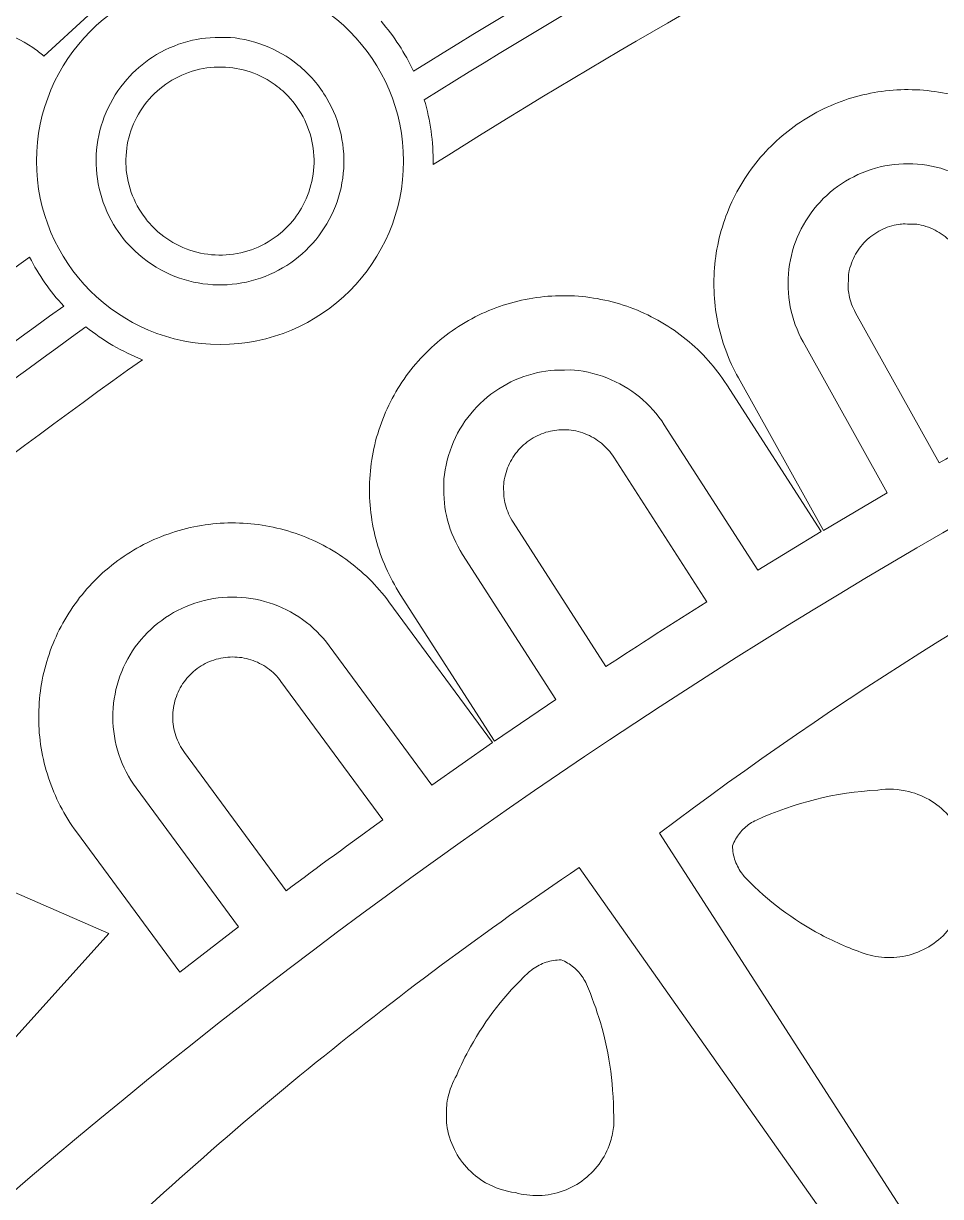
# Model space of a CAD drawing. Header units: millimetres. Extents: x -216 to 235, y -247 to 205.
# Drawn here: x -74.06 to -54.93, y 76.48 to 100.96 of the extents above; entities that cross this region are included whole.
import ezdxf

# ---------------------------------------------------------------- set-up
doc = ezdxf.new("R2010")
doc.units = ezdxf.units.MM
doc.header["$MEASUREMENT"] = 0
doc.layers.add('Camada 1', color=7, linetype='Continuous')

msp = doc.modelspace()

# ---------------------------------------------------------------- linework, layer by layer
at = {"layer": 'Camada 1', "color": 240, "lineweight": 18}
msp.add_open_spline([(40.386, -243.7514), (52.549, -242.0562), (64.5321, -239.369), (76.2543, -235.708), (76.2543, -235.708), (98.8911, -228.6351), (120.1427, -218.1082), (139.486, -204.3864), (139.486, -204.3864), (164.4969, -186.644), (185.4274, -164.233), (201.4217, -138.0695), (201.4217, -138.0695), (213.7717, -117.7741), (222.7947, -95.7966), (228.2686, -72.6782), (228.2686, -72.6782), (232.7664, -53.682), (234.7784, -34.2646), (234.2711, -14.7498), (234.2711, -14.7498), (233.6078, 8.9614), (229.2434, 32.277), (221.2854, 54.6227), (221.2854, 54.6227), (213.3274, 76.9685), (201.9717, 97.7943), (187.498, 116.5872), (187.498, 116.5872), (182.1139, 123.578), (176.3293, 130.2413), (170.1642, 136.5541), (170.1642, 136.5541), (153.5928, 153.4769), (134.5781, 167.599), (113.5883, 178.5727), (113.5883, 178.5727), (92.5985, 189.5464), (70.1505, 197.1015), (46.7969, 201.0519), (46.7969, 201.0519), (39.0919, 202.3552), (31.3295, 203.2562), (23.5308, 203.7524), (23.5308, 203.7524), (0.054, 205.2792), (-23.3725, 203.1146), (-46.1721, 197.3119), (-46.1721, 197.3119), (-57.2082, 194.503), (-67.9982, 190.8615), (-78.4793, 186.4083), (-78.4793, 186.4083), (-100.2525, 177.1917), (-120.3159, 164.6826), (-138.1754, 149.1888), (-138.1754, 149.1888), (-156.0349, 133.6951), (-171.2507, 115.5983), (-183.4483, 95.344), (-183.4483, 95.344), (-190.4371, 83.7389), (-196.3515, 71.5511), (-201.1434, 58.8799), (-201.1434, 58.8799), (-210.746, 33.3304), (-215.639, 6.4782), (-215.6655, -20.8162), (-215.6655, -20.8162), (-215.6885, -44.4186), (-212.0189, -67.7341), (-204.7472, -90.1884), (-204.7472, -90.1884), (-197.4754, -112.6427), (-186.7806, -133.683), (-172.926, -152.7913), (-172.926, -152.7913), (-167.4686, -160.3181), (-161.5547, -167.4917), (-155.2071, -174.2846)], degree=3, knots=[0, 0, 0, 0, 0.047619, 0.047619, 0.047619, 0.047619, 0.0952381, 0.0952381, 0.0952381, 0.0952381, 0.1428571, 0.1428571, 0.1428571, 0.1428571, 0.1904762, 0.1904762, 0.1904762, 0.1904762, 0.2380952, 0.2380952, 0.2380952, 0.2380952, 0.2857143, 0.2857143, 0.2857143, 0.2857143, 0.3333333, 0.3333333, 0.3333333, 0.3333333, 0.3809524, 0.3809524, 0.3809524, 0.3809524, 0.4285714, 0.4285714, 0.4285714, 0.4285714, 0.4761905, 0.4761905, 0.4761905, 0.4761905, 0.5238095, 0.5238095, 0.5238095, 0.5238095, 0.5714286, 0.5714286, 0.5714286, 0.5714286, 0.6190476, 0.6190476, 0.6190476, 0.6190476, 0.6666667, 0.6666667, 0.6666667, 0.6666667, 0.7142857, 0.7142857, 0.7142857, 0.7142857, 0.7619048, 0.7619048, 0.7619048, 0.7619048, 0.8095238, 0.8095238, 0.8095238, 0.8095238, 0.8571429, 0.8571429, 0.8571429, 0.8571429, 0.9047619, 0.9047619, 0.9047619, 0.9047619, 1, 1, 1, 1], dxfattribs=at)
at = {"layer": 'Camada 1', "color": 250, "lineweight": 18}
for points, knots in [([(169.4556, 135.5004), (152.9965, 152.348), (134.1044, 166.4135), (113.2447, 177.3504), (113.2447, 177.3504), (92.385, 188.2873), (70.0712, 195.8264), (46.8527, 199.782), (46.8527, 199.782), (39.1901, 201.0875), (31.4701, 201.9926), (23.7134, 202.4951), (23.7134, 202.4951), (0.3708, 204.0413), (-22.9262, 201.9169), (-45.6041, 196.1741), (-45.6041, 196.1741), (-56.5864, 193.3931), (-67.3248, 189.7829), (-77.7567, 185.3645), (-77.7567, 185.3645), (-99.4202, 176.2238), (-119.3871, 163.8067), (-137.1658, 148.419), (-137.1658, 148.419), (-154.9444, 133.0313), (-170.097, 115.0518), (-182.2504, 94.9233), (-182.2504, 94.9233), (-189.2131, 83.3915), (-195.1084, 71.2792), (-199.8881, 58.6848), (-199.8881, 58.6848), (-209.4979, 33.2044), (-214.3954, 6.4161), (-214.4225, -20.8161), (-214.4225, -20.8161), (-214.4225, -44.3152), (-210.6959, -67.68), (-203.3914, -90.0987), (-203.3914, -90.0987), (-196.087, -112.5174), (-185.3655, -133.5174), (-171.4908, -152.5816), (-171.4908, -152.5816), (-166.2338, -159.8049), (-160.555, -166.7015), (-154.4747, -173.2469), (-154.4747, -173.2469), (-138.5335, -190.4321), (-120.1002, -204.912), (-99.6287, -216.33), (-99.6287, -216.33), (-77.9909, -228.3986), (-54.6567, -236.727), (-30.2673, -241.0865), (-30.2673, -241.0865), (-7.2069, -245.2627), (16.2229, -245.78), (39.4452, -242.6257)], [0, 0, 0, 0, 0.0625, 0.0625, 0.0625, 0.0625, 0.125, 0.125, 0.125, 0.125, 0.1875, 0.1875, 0.1875, 0.1875, 0.25, 0.25, 0.25, 0.25, 0.3125, 0.3125, 0.3125, 0.3125, 0.375, 0.375, 0.375, 0.375, 0.4375, 0.4375, 0.4375, 0.4375, 0.5, 0.5, 0.5, 0.5, 0.5625, 0.5625, 0.5625, 0.5625, 0.625, 0.625, 0.625, 0.625, 0.6875, 0.6875, 0.6875, 0.6875, 0.75, 0.75, 0.75, 0.75, 0.8125, 0.8125, 0.8125, 0.8125, 0.875, 0.875, 0.875, 0.875, 1, 1, 1, 1]), ([(-42.0857, 142.4532), (-59.2763, 137.0247), (-75.4061, 128.9738), (-90.0778, 118.4987), (-90.0778, 118.4987), (-106.2467, 106.9547), (-120.1877, 92.8004), (-131.4849, 76.4581)], [0, 0, 0, 0, 0.3333333, 0.3333333, 0.3333333, 0.3333333, 1, 1, 1, 1]), ([(-150.9205, -77.3759), (-156.868, -60.4674), (-160.0972, -42.8367), (-160.5287, -24.9179), (-160.5287, -24.9179), (-160.7768, -14.6119), (-160.0916, -4.3259), (-158.4785, 5.8561), (-158.4785, 5.8561), (-155.6464, 23.5449), (-150.0821, 40.5729), (-141.9225, 56.5208), (-141.9225, 56.5208), (-133.7982, 72.3997), (-123.2997, 86.8191), (-110.6833, 99.4273), (-110.6833, 99.4273), (-98.0511, 112.0511), (-83.5997, 122.5434), (-67.6849, 130.6458), (-67.6849, 130.6458), (-59.3304, 134.8992), (-50.6531, 138.4478), (-41.7123, 141.2675)], [0, 0, 0, 0, 0.1428571, 0.1428571, 0.1428571, 0.1428571, 0.2857143, 0.2857143, 0.2857143, 0.2857143, 0.4285714, 0.4285714, 0.4285714, 0.4285714, 0.5714286, 0.5714286, 0.5714286, 0.5714286, 0.7142857, 0.7142857, 0.7142857, 0.7142857, 1, 1, 1, 1]), ([(-55.7941, 105.7182), (-59.2489, 103.9395), (-62.6264, 102.018), (-65.9206, 99.9571), (-65.9206, 99.9571), (-66.0962, 100.3356), (-66.323, 100.6857), (-66.5966, 101.0008)], [0, 0, 0, 0, 0.3333333, 0.3333333, 0.3333333, 0.3333333, 1, 1, 1, 1]), ([(-103.4421, 40.456), (-100.9464, 45.0496), (-98.1754, 49.4827), (-95.1396, 53.7387), (-95.1396, 53.7387), (-87.3026, 64.7255), (-77.8434, 74.3511), (-66.9949, 82.3784), (-66.9949, 82.3784), (-56.1464, 90.4057), (-44.1757, 96.6371), (-31.3775, 100.9192), (-31.3775, 100.9192), (-25.6993, 102.819), (-19.9023, 104.3175), (-14.0147, 105.4073), (-14.0147, 105.4073), (-14.6482, 104.7019), (-15.1635, 103.906), (-15.548, 103.0394), (-15.548, 103.0394), (-15.9325, 102.1727), (-16.1767, 101.2566), (-16.2746, 100.3135), (-16.2746, 100.3135), (-16.3725, 99.3704), (-16.3216, 98.4237), (-16.1233, 97.4965), (-16.1233, 97.4965), (-15.925, 96.5693), (-15.584, 95.6847), (-15.1089, 94.8642), (-15.1089, 94.8642), (-14.6338, 94.0437), (-14.0361, 93.3076), (-13.3307, 92.6741), (-13.3307, 92.6741), (-12.6253, 92.0406), (-11.8294, 91.5253), (-10.9628, 91.1407), (-10.9628, 91.1407), (-10.6666, 91.0094), (-10.3638, 90.8941), (-10.0553, 90.7953), (-10.0553, 90.7953), (-21.7327, 88.7771), (-32.9506, 84.957), (-43.4328, 79.4291), (-43.4328, 79.4291), (-46.9828, 77.557), (-50.4278, 75.498), (-53.7581, 73.2582)], [0, 0, 0, 0, 0.0714286, 0.0714286, 0.0714286, 0.0714286, 0.1428571, 0.1428571, 0.1428571, 0.1428571, 0.2142857, 0.2142857, 0.2142857, 0.2142857, 0.2857143, 0.2857143, 0.2857143, 0.2857143, 0.3571429, 0.3571429, 0.3571429, 0.3571429, 0.4285714, 0.4285714, 0.4285714, 0.4285714, 0.5, 0.5, 0.5, 0.5, 0.5714286, 0.5714286, 0.5714286, 0.5714286, 0.6428571, 0.6428571, 0.6428571, 0.6428571, 0.7142857, 0.7142857, 0.7142857, 0.7142857, 0.7857143, 0.7857143, 0.7857143, 0.7857143, 0.8571429, 0.8571429, 0.8571429, 0.8571429, 1, 1, 1, 1]), ([(-54.9381, 104.0611), (-58.5489, 102.2015), (-62.0743, 100.1845), (-65.5073, 98.014), (-65.5073, 98.014), (-65.5073, 98.5045), (-65.5633, 98.9255), (-65.6951, 99.3641), (-65.6951, 99.3641), (-62.3823, 101.4407), (-58.9849, 103.3759), (-55.509, 105.1663)], [0, 0, 0, 0, 0.25, 0.25, 0.25, 0.25, 0.5, 0.5, 0.5, 0.5, 1, 1, 1, 1]), ([(-69.9555, 101.9108), (-67.842, 101.9108), (-66.1286, 100.1975), (-66.1286, 98.0839), (-66.1286, 98.0839), (-66.1286, 95.9704), (-67.842, 94.2571), (-69.9555, 94.2571), (-69.9555, 94.2571), (-72.069, 94.2571), (-73.7824, 95.9704), (-73.7824, 98.0839), (-73.7824, 98.0839), (-73.7824, 100.1975), (-72.069, 101.9108), (-69.9555, 101.9108)], [0, 0, 0, 0, 0.2, 0.2, 0.2, 0.2, 0.4, 0.4, 0.4, 0.4, 0.6, 0.6, 0.6, 0.6, 1, 1, 1, 1]), ([(-77.4744, 96.5858), (-77.6476, 96.8079), (-77.7839, 97.0544), (-77.8799, 97.3191), (-77.8799, 97.3191), (-77.976, 97.5839), (-78.039, 97.895), (-78.039, 98.1419), (-78.039, 98.1419), (-78.039, 98.4701), (-78.014, 98.7028), (-77.9361, 98.9735), (-77.9361, 98.9735), (-77.8582, 99.2442), (-77.739, 99.4993), (-77.5813, 99.7326), (-77.5813, 99.7326), (-77.4236, 99.966), (-77.2313, 100.1718), (-77.0092, 100.345), (-77.0092, 100.345), (-76.7871, 100.5181), (-76.5406, 100.6544), (-76.2759, 100.7505), (-76.2759, 100.7505), (-76.0111, 100.8466), (-75.7, 100.9096), (-75.4531, 100.9096), (-75.4531, 100.9096), (-75.1249, 100.9096), (-74.8922, 100.8846), (-74.6215, 100.8067), (-74.6215, 100.8067), (-74.3509, 100.7288), (-74.0957, 100.6096), (-73.8624, 100.4518), (-73.8624, 100.4518), (-73.7809, 100.3968), (-73.7027, 100.3374), (-73.6277, 100.2737)], [0, 0, 0, 0, 0.0909091, 0.0909091, 0.0909091, 0.0909091, 0.1818182, 0.1818182, 0.1818182, 0.1818182, 0.2727273, 0.2727273, 0.2727273, 0.2727273, 0.3636364, 0.3636364, 0.3636364, 0.3636364, 0.4545455, 0.4545455, 0.4545455, 0.4545455, 0.5454545, 0.5454545, 0.5454545, 0.5454545, 0.6363636, 0.6363636, 0.6363636, 0.6363636, 0.7272727, 0.7272727, 0.7272727, 0.7272727, 0.8181818, 0.8181818, 0.8181818, 0.8181818, 1, 1, 1, 1]), ([(-68.3301, 100.0931), (-68.5413, 100.264), (-68.7766, 100.3998), (-69.0303, 100.4972), (-69.0303, 100.4972), (-69.284, 100.5945), (-69.5977, 100.6652), (-69.8211, 100.6652), (-69.8211, 100.6652), (-70.1689, 100.6652), (-70.3627, 100.6509), (-70.6251, 100.5805), (-70.6251, 100.5805), (-70.8875, 100.5102), (-71.1357, 100.3996), (-71.3636, 100.2516), (-71.3636, 100.2516), (-71.5629, 100.1222), (-71.7425, 99.9667), (-71.8991, 99.788)], [0, 0, 0, 0, 0.1666667, 0.1666667, 0.1666667, 0.1666667, 0.3333333, 0.3333333, 0.3333333, 0.3333333, 0.5, 0.5, 0.5, 0.5, 0.6666667, 0.6666667, 0.6666667, 0.6666667, 1, 1, 1, 1]), ([(-71.8991, 99.788), (-72.0782, 99.5834), (-72.223, 99.3533), (-72.3301, 99.1033), (-72.3301, 99.1033), (-72.4372, 98.8534), (-72.5039, 98.5897), (-72.5285, 98.3189), (-72.5285, 98.3189), (-72.5531, 98.0481), (-72.535, 97.7768), (-72.4748, 97.5117), (-72.4748, 97.5117), (-72.4145, 97.2465), (-72.3135, 96.994), (-72.1742, 96.7605), (-72.1742, 96.7605), (-72.0531, 96.5574), (-71.9054, 96.3727), (-71.734, 96.2098), (-71.734, 96.2098), (-71.5165, 96.0032), (-71.2667, 95.8373), (-70.992, 95.717), (-70.992, 95.717), (-70.7431, 95.608), (-70.4802, 95.5392), (-70.2098, 95.5124), (-70.2098, 95.5124), (-69.9394, 95.4857), (-69.6682, 95.5015), (-69.4027, 95.5596), (-69.4027, 95.5596), (-69.1373, 95.6177), (-68.8842, 95.7166), (-68.6497, 95.8539), (-68.6497, 95.8539), (-68.4152, 95.9912), (-68.2051, 96.1635), (-68.0245, 96.3665), (-68.0245, 96.3665), (-67.8439, 96.5696), (-67.6973, 96.7983), (-67.5882, 97.0472), (-67.5882, 97.0472), (-67.4792, 97.2961), (-67.4105, 97.559), (-67.3837, 97.8294), (-67.3837, 97.8294), (-67.357, 98.0998), (-67.3728, 98.3711), (-67.4309, 98.6365), (-67.4309, 98.6365), (-67.489, 98.9019), (-67.5879, 99.155), (-67.7252, 99.3895), (-67.7252, 99.3895), (-67.8832, 99.6594), (-68.087, 99.8964), (-68.3301, 100.0931)], [0, 0, 0, 0, 0.0625, 0.0625, 0.0625, 0.0625, 0.125, 0.125, 0.125, 0.125, 0.1875, 0.1875, 0.1875, 0.1875, 0.25, 0.25, 0.25, 0.25, 0.3125, 0.3125, 0.3125, 0.3125, 0.375, 0.375, 0.375, 0.375, 0.4375, 0.4375, 0.4375, 0.4375, 0.5, 0.5, 0.5, 0.5, 0.5625, 0.5625, 0.5625, 0.5625, 0.625, 0.625, 0.625, 0.625, 0.6875, 0.6875, 0.6875, 0.6875, 0.75, 0.75, 0.75, 0.75, 0.8125, 0.8125, 0.8125, 0.8125, 0.875, 0.875, 0.875, 0.875, 1, 1, 1, 1]), ([(-70.611, 99.9345), (-70.8055, 99.8656), (-70.9868, 99.7672), (-71.1505, 99.6416), (-71.1505, 99.6416), (-71.3142, 99.516), (-71.4562, 99.3663), (-71.5731, 99.1963), (-71.5731, 99.1963), (-71.69, 99.0263), (-71.7788, 98.84), (-71.8375, 98.6422), (-71.8375, 98.6422), (-71.8961, 98.4444), (-71.9176, 98.2652), (-71.9176, 98.0336), (-71.9176, 98.0336), (-71.9176, 97.8474), (-71.8747, 97.6244), (-71.8058, 97.4299), (-71.8058, 97.4299), (-71.7369, 97.2354), (-71.6385, 97.0541), (-71.5129, 96.8904), (-71.5129, 96.8904), (-71.4502, 96.8086), (-71.3812, 96.732), (-71.3064, 96.6611)], [0, 0, 0, 0, 0.125, 0.125, 0.125, 0.125, 0.25, 0.25, 0.25, 0.25, 0.375, 0.375, 0.375, 0.375, 0.5, 0.5, 0.5, 0.5, 0.625, 0.625, 0.625, 0.625, 0.75, 0.75, 0.75, 0.75, 1, 1, 1, 1]), ([(-71.3064, 96.6611), (-71.1568, 96.519), (-70.9868, 96.402), (-70.8006, 96.3131), (-70.8006, 96.3131), (-70.6145, 96.2242), (-70.4167, 96.1655), (-70.2121, 96.1385), (-70.2121, 96.1385), (-70.0076, 96.1114), (-69.8013, 96.1167), (-69.5984, 96.1542), (-69.5984, 96.1542), (-69.3956, 96.1917), (-69.201, 96.2605), (-69.0197, 96.3588), (-69.0197, 96.3588), (-68.8383, 96.4572), (-68.6746, 96.5827), (-68.5325, 96.7323), (-68.5325, 96.7323), (-68.4118, 96.8593), (-68.3091, 97.0012), (-68.2262, 97.1556), (-68.2262, 97.1556), (-68.1287, 97.3376), (-68.0608, 97.5326), (-68.0242, 97.7358), (-68.0242, 97.7358), (-67.9877, 97.9391), (-67.9834, 98.1455), (-68.0114, 98.3501), (-68.0114, 98.3501), (-68.0395, 98.5547), (-68.0991, 98.7524), (-68.189, 98.9383), (-68.189, 98.9383), (-68.2789, 99.1242), (-68.3968, 99.2937), (-68.5397, 99.4428), (-68.5397, 99.4428), (-68.6323, 99.5393), (-68.7343, 99.626), (-68.8446, 99.7018), (-68.8446, 99.7018), (-69.0146, 99.8187), (-69.2008, 99.9075), (-69.3987, 99.9661), (-69.3987, 99.9661), (-69.5965, 100.0247), (-69.7758, 100.0463), (-70.0073, 100.0463), (-70.0073, 100.0463), (-70.1935, 100.0463), (-70.4165, 100.0033), (-70.611, 99.9345)], [0, 0, 0, 0, 0.0666667, 0.0666667, 0.0666667, 0.0666667, 0.1333333, 0.1333333, 0.1333333, 0.1333333, 0.2, 0.2, 0.2, 0.2, 0.2666667, 0.2666667, 0.2666667, 0.2666667, 0.3333333, 0.3333333, 0.3333333, 0.3333333, 0.4, 0.4, 0.4, 0.4, 0.4666667, 0.4666667, 0.4666667, 0.4666667, 0.5333333, 0.5333333, 0.5333333, 0.5333333, 0.6, 0.6, 0.6, 0.6, 0.6666667, 0.6666667, 0.6666667, 0.6666667, 0.7333333, 0.7333333, 0.7333333, 0.7333333, 0.8, 0.8, 0.8, 0.8, 0.8666667, 0.8666667, 0.8666667, 0.8666667, 1, 1, 1, 1]), ([(-55.1231, 99.5455), (-55.5455, 99.5964), (-55.9708, 99.5806), (-56.3883, 99.4985), (-56.3883, 99.4985), (-56.8058, 99.4164), (-57.2054, 99.2699), (-57.5771, 99.0628), (-57.5771, 99.0628), (-57.9488, 98.8557), (-58.2835, 98.593), (-58.573, 98.2811), (-58.573, 98.2811), (-58.8626, 97.9693), (-59.0997, 97.616), (-59.2787, 97.2299), (-59.2787, 97.2299), (-59.4577, 96.8439), (-59.5741, 96.4346), (-59.625, 96.0121), (-59.625, 96.0121), (-59.6759, 95.5896), (-59.6601, 95.1644), (-59.578, 94.7469), (-59.578, 94.7469), (-59.4959, 94.3294), (-59.3495, 93.9298), (-59.1424, 93.5581)], [0, 0, 0, 0, 0.125, 0.125, 0.125, 0.125, 0.25, 0.25, 0.25, 0.25, 0.375, 0.375, 0.375, 0.375, 0.5, 0.5, 0.5, 0.5, 0.625, 0.625, 0.625, 0.625, 0.75, 0.75, 0.75, 0.75, 1, 1, 1, 1]), ([(-52.0724, 97.4975), (-52.2795, 97.8692), (-52.5422, 98.204), (-52.8541, 98.4935), (-52.8541, 98.4935), (-53.1659, 98.783), (-53.5192, 99.0202), (-53.9053, 99.1992), (-53.9053, 99.1992), (-54.2913, 99.3781), (-54.7006, 99.4945), (-55.1231, 99.5455)], [0, 0, 0, 0, 0.25, 0.25, 0.25, 0.25, 0.5, 0.5, 0.5, 0.5, 1, 1, 1, 1]), ([(-72.2745, 81.9645), (-72.2745, 81.9645), (-109.7616, 98.336), (-109.7616, 98.336), (-109.7616, 98.336), (-109.7616, 98.336), (-93.3901, 60.8489), (-93.3901, 60.8489), (-93.3901, 60.8489), (-93.3901, 60.8489), (-87.6943, 65.9834), (-87.6943, 65.9834), (-87.6943, 65.9834), (-87.6943, 65.9834), (-93.7978, 82.3722), (-93.7978, 82.3722), (-93.7978, 82.3722), (-93.7978, 82.3722), (-77.409, 76.2687), (-77.409, 76.2687), (-77.409, 76.2687), (-77.409, 76.2687), (-72.2745, 81.9645), (-72.2745, 81.9645)], [0, 0, 0, 0, 0.1428571, 0.1428571, 0.1428571, 0.1428571, 0.2857143, 0.2857143, 0.2857143, 0.2857143, 0.4285714, 0.4285714, 0.4285714, 0.4285714, 0.5714286, 0.5714286, 0.5714286, 0.5714286, 0.7142857, 0.7142857, 0.7142857, 0.7142857, 1, 1, 1, 1]), ([(-57.7916, 94.3108), (-57.9196, 94.5404), (-58.0101, 94.7873), (-58.0608, 95.0453), (-58.0608, 95.0453), (-58.1115, 95.3033), (-58.1213, 95.566), (-58.0898, 95.8271), (-58.0898, 95.8271), (-58.0584, 96.0881), (-57.9864, 96.341), (-57.8759, 96.5795), (-57.8759, 96.5795), (-57.7653, 96.8181), (-57.6187, 97.0364), (-57.4399, 97.2291), (-57.4399, 97.2291), (-57.261, 97.4218), (-57.0541, 97.5841), (-56.8244, 97.7121), (-56.8244, 97.7121), (-56.5947, 97.8401), (-56.3479, 97.9305), (-56.0899, 97.9813), (-56.0899, 97.9813), (-55.8319, 98.032), (-55.5691, 98.0418), (-55.3081, 98.0103), (-55.3081, 98.0103), (-55.0471, 97.9788), (-54.7942, 97.9069), (-54.5556, 97.7963), (-54.5556, 97.7963), (-54.3171, 97.6857), (-54.0988, 97.5392), (-53.9061, 97.3603), (-53.9061, 97.3603), (-53.7134, 97.1814), (-53.5511, 96.9746), (-53.4231, 96.7449)], [0, 0, 0, 0, 0.0909091, 0.0909091, 0.0909091, 0.0909091, 0.1818182, 0.1818182, 0.1818182, 0.1818182, 0.2727273, 0.2727273, 0.2727273, 0.2727273, 0.3636364, 0.3636364, 0.3636364, 0.3636364, 0.4545455, 0.4545455, 0.4545455, 0.4545455, 0.5454545, 0.5454545, 0.5454545, 0.5454545, 0.6363636, 0.6363636, 0.6363636, 0.6363636, 0.7272727, 0.7272727, 0.7272727, 0.7272727, 0.8181818, 0.8181818, 0.8181818, 0.8181818, 1, 1, 1, 1]), ([(-56.6995, 94.9193), (-56.7635, 95.0341), (-56.8087, 95.1576), (-56.8341, 95.2865), (-56.8341, 95.2865), (-56.8595, 95.4156), (-56.8486, 95.4115), (-56.8486, 95.6775), (-56.8486, 95.6775), (-56.8486, 95.7656), (-56.7969, 95.9344), (-56.7416, 96.0537), (-56.7416, 96.0537), (-56.6863, 96.1729), (-56.613, 96.2821), (-56.5236, 96.3785), (-56.5236, 96.3785), (-56.4342, 96.4748), (-56.3307, 96.5559), (-56.2159, 96.6199), (-56.2159, 96.6199), (-56.1011, 96.6839), (-55.9776, 96.7292), (-55.8486, 96.7545), (-55.8486, 96.7545), (-55.7196, 96.7799), (-55.7237, 96.7691), (-55.4577, 96.7691), (-55.4577, 96.7691), (-55.3696, 96.7691), (-55.2008, 96.7174), (-55.0815, 96.6621), (-55.0815, 96.6621), (-54.9622, 96.6068), (-54.8531, 96.5335), (-54.7567, 96.444), (-54.7567, 96.444), (-54.6604, 96.3546), (-54.5792, 96.2512), (-54.5153, 96.1363)], [0, 0, 0, 0, 0.0909091, 0.0909091, 0.0909091, 0.0909091, 0.1818182, 0.1818182, 0.1818182, 0.1818182, 0.2727273, 0.2727273, 0.2727273, 0.2727273, 0.3636364, 0.3636364, 0.3636364, 0.3636364, 0.4545455, 0.4545455, 0.4545455, 0.4545455, 0.5454545, 0.5454545, 0.5454545, 0.5454545, 0.6363636, 0.6363636, 0.6363636, 0.6363636, 0.7272727, 0.7272727, 0.7272727, 0.7272727, 0.8181818, 0.8181818, 0.8181818, 0.8181818, 1, 1, 1, 1]), ([(-59.3869, 93.4163), (-59.6169, 93.7743), (-59.9001, 94.0919), (-60.2295, 94.3612), (-60.2295, 94.3612), (-60.5589, 94.6306), (-60.9264, 94.8451), (-61.323, 94.9995), (-61.323, 94.9995), (-61.7195, 95.1539), (-62.1353, 95.2443), (-62.5601, 95.2687), (-62.5601, 95.2687), (-62.985, 95.293), (-63.4084, 95.2505), (-63.8199, 95.1423)], [0, 0, 0, 0, 0.2, 0.2, 0.2, 0.2, 0.4, 0.4, 0.4, 0.4, 0.6, 0.6, 0.6, 0.6, 1, 1, 1, 1]), ([(-63.8199, 95.1423), (-64.2315, 95.0341), (-64.621, 94.8629), (-64.979, 94.6329), (-64.979, 94.6329), (-65.337, 94.4028), (-65.6545, 94.1196), (-65.9239, 93.7902), (-65.9239, 93.7902), (-66.1933, 93.4608), (-66.4078, 93.0933), (-66.5622, 92.6968), (-66.5622, 92.6968), (-66.7166, 92.3002), (-66.807, 91.8844), (-66.8313, 91.4596), (-66.8313, 91.4596), (-66.8556, 91.0348), (-66.8132, 90.6114), (-66.705, 90.1998), (-66.705, 90.1998), (-66.5968, 89.7883), (-66.4256, 89.3987), (-66.1956, 89.0408)], [0, 0, 0, 0, 0.1428571, 0.1428571, 0.1428571, 0.1428571, 0.2857143, 0.2857143, 0.2857143, 0.2857143, 0.4285714, 0.4285714, 0.4285714, 0.4285714, 0.5714286, 0.5714286, 0.5714286, 0.5714286, 0.7142857, 0.7142857, 0.7142857, 0.7142857, 1, 1, 1, 1]), ([(-81.9776, 87.3913), (-79.0051, 89.9314), (-75.9282, 92.344), (-72.7525, 94.6247), (-72.7525, 94.6247), (-72.3964, 94.3368), (-72.0004, 94.1067), (-71.5739, 93.94)], [0, 0, 0, 0, 0.3333333, 0.3333333, 0.3333333, 0.3333333, 1, 1, 1, 1]), ([(-59.1424, 93.5581), (-59.1424, 93.5581), (-57.3704, 90.378), (-57.3704, 90.378), (-57.3704, 90.378), (-57.3704, 90.378), (-56.0382, 91.1639), (-56.0382, 91.1639), (-56.0382, 91.1639), (-56.0382, 91.1639), (-57.7916, 94.3108), (-57.7916, 94.3108)], [0, 0, 0, 0, 0.25, 0.25, 0.25, 0.25, 0.5, 0.5, 0.5, 0.5, 1, 1, 1, 1]), ([(-64.8948, 89.8767), (-65.0369, 90.0979), (-65.1427, 90.3386), (-65.2095, 90.5929), (-65.2095, 90.5929), (-65.2764, 90.8472), (-65.2876, 91.0256), (-65.2876, 91.3713), (-65.2876, 91.3713), (-65.2876, 91.584), (-65.2167, 91.8907), (-65.1213, 92.1357), (-65.1213, 92.1357), (-65.0259, 92.3807), (-64.8933, 92.6078), (-64.7269, 92.8114), (-64.7269, 92.8114), (-64.5605, 93.0149), (-64.3642, 93.1899), (-64.143, 93.332), (-64.143, 93.332), (-63.9218, 93.4742), (-63.6811, 93.58), (-63.4268, 93.6468), (-63.4268, 93.6468), (-63.1725, 93.7137), (-62.9942, 93.7249), (-62.6484, 93.7249), (-62.6484, 93.7249), (-62.4358, 93.7249), (-62.129, 93.654), (-61.884, 93.5586), (-61.884, 93.5586), (-61.639, 93.4632), (-61.4119, 93.3306), (-61.2084, 93.1642), (-61.2084, 93.1642), (-61.0048, 92.9978), (-60.8298, 92.8015), (-60.6877, 92.5803)], [0, 0, 0, 0, 0.0909091, 0.0909091, 0.0909091, 0.0909091, 0.1818182, 0.1818182, 0.1818182, 0.1818182, 0.2727273, 0.2727273, 0.2727273, 0.2727273, 0.3636364, 0.3636364, 0.3636364, 0.3636364, 0.4545455, 0.4545455, 0.4545455, 0.4545455, 0.5454545, 0.5454545, 0.5454545, 0.5454545, 0.6363636, 0.6363636, 0.6363636, 0.6363636, 0.7272727, 0.7272727, 0.7272727, 0.7272727, 0.8181818, 0.8181818, 0.8181818, 0.8181818, 1, 1, 1, 1]), ([(-60.6877, 92.5803), (-60.6877, 92.5803), (-58.7383, 89.547), (-58.7383, 89.547), (-58.7383, 89.547), (-58.7383, 89.547), (-57.4176, 90.352), (-57.4176, 90.352), (-57.4176, 90.352), (-57.4176, 90.352), (-59.3869, 93.4163), (-59.3869, 93.4163)], [0, 0, 0, 0, 0.25, 0.25, 0.25, 0.25, 0.5, 0.5, 0.5, 0.5, 1, 1, 1, 1]), ([(-63.8429, 90.5526), (-63.914, 90.6632), (-63.9669, 90.7836), (-64.0004, 90.9107), (-64.0004, 90.9107), (-64.0338, 91.0379), (-64.0394, 91.127), (-64.0394, 91.2999), (-64.0394, 91.2999), (-64.0394, 91.4063), (-64.0039, 91.5596), (-63.9562, 91.6821), (-63.9562, 91.6821), (-63.9085, 91.8046), (-63.8422, 91.9182), (-63.759, 92.02), (-63.759, 92.02), (-63.6758, 92.1217), (-63.5777, 92.2092), (-63.4671, 92.2803), (-63.4671, 92.2803), (-63.3565, 92.3514), (-63.2362, 92.4043), (-63.109, 92.4377), (-63.109, 92.4377), (-62.9819, 92.4711), (-62.8927, 92.4767), (-62.7198, 92.4767), (-62.7198, 92.4767), (-62.6135, 92.4767), (-62.4601, 92.4412), (-62.3376, 92.3936), (-62.3376, 92.3936), (-62.2151, 92.3459), (-62.1016, 92.2796), (-61.9998, 92.1963), (-61.9998, 92.1963), (-61.898, 92.1131), (-61.8105, 92.015), (-61.7394, 91.9044)], [0, 0, 0, 0, 0.0909091, 0.0909091, 0.0909091, 0.0909091, 0.1818182, 0.1818182, 0.1818182, 0.1818182, 0.2727273, 0.2727273, 0.2727273, 0.2727273, 0.3636364, 0.3636364, 0.3636364, 0.3636364, 0.4545455, 0.4545455, 0.4545455, 0.4545455, 0.5454545, 0.5454545, 0.5454545, 0.5454545, 0.6363636, 0.6363636, 0.6363636, 0.6363636, 0.7272727, 0.7272727, 0.7272727, 0.7272727, 0.8181818, 0.8181818, 0.8181818, 0.8181818, 1, 1, 1, 1]), ([(49.4541, -125.3955), (60.472, -121.1671), (70.6927, -115.2673), (79.8646, -107.8413), (79.8646, -107.8413), (85.689, -103.1255), (91.0136, -97.8519), (95.7851, -92.0731), (95.7851, -92.0731), (103.2848, -82.9623), (109.267, -72.7905), (113.5843, -61.8081), (113.5843, -61.8081), (117.9017, -50.8257), (120.4478, -39.3031), (121.1601, -27.5241), (121.1601, -27.5241), (121.4113, -23.3698), (121.4312, -19.208), (121.2199, -15.0515), (121.2199, -15.0515), (120.6032, -3.2663), (118.1505, 8.2773), (113.9221, 19.2951), (113.9221, 19.2951), (109.6938, 30.313), (103.794, 40.5337), (96.3679, 49.7056), (96.3679, 49.7056), (91.6522, 55.53), (86.3786, 60.8546), (80.5997, 65.626), (80.5997, 65.626), (71.489, 73.1258), (61.3171, 79.108), (50.3347, 83.4253), (50.3347, 83.4253), (39.3523, 87.7427), (27.8297, 90.2888), (16.0507, 91.0011), (16.0507, 91.0011), (11.8964, 91.2523), (7.7346, 91.2722), (3.5781, 91.0609), (3.5781, 91.0609), (-8.2141, 90.4406), (-19.7642, 87.9833), (-30.7876, 83.7494), (-30.7876, 83.7494), (-41.8111, 79.5155), (-52.0365, 73.6092), (-61.2121, 66.1761), (-61.2121, 66.1761), (-67.023, 61.4687), (-72.3364, 56.2061), (-77.0994, 50.4407), (-77.0994, 50.4407), (-84.5989, 41.3311), (-90.5811, 31.1604), (-94.8985, 20.1791), (-94.8985, 20.1791), (-100.0477, 7.0823), (-102.68, -6.7709), (-102.68, -20.8161), (-102.68, -20.8161), (-102.68, -32.611), (-100.8524, -44.2066), (-97.2225, -55.3999), (-97.2225, -55.3999), (-93.5926, -66.5932), (-88.2563, -77.0808), (-81.3451, -86.6046), (-81.3451, -86.6046), (-75.2319, -95.0287), (-68.0099, -102.5241), (-59.8186, -108.9461)], [0, 0, 0, 0, 0.05, 0.05, 0.05, 0.05, 0.1, 0.1, 0.1, 0.1, 0.15, 0.15, 0.15, 0.15, 0.2, 0.2, 0.2, 0.2, 0.25, 0.25, 0.25, 0.25, 0.3, 0.3, 0.3, 0.3, 0.35, 0.35, 0.35, 0.35, 0.4, 0.4, 0.4, 0.4, 0.45, 0.45, 0.45, 0.45, 0.5, 0.5, 0.5, 0.5, 0.55, 0.55, 0.55, 0.55, 0.6, 0.6, 0.6, 0.6, 0.65, 0.65, 0.65, 0.65, 0.7, 0.7, 0.7, 0.7, 0.75, 0.75, 0.75, 0.75, 0.8, 0.8, 0.8, 0.8, 0.85, 0.85, 0.85, 0.85, 0.9, 0.9, 0.9, 0.9, 1, 1, 1, 1]), ([(-70.9633, 90.3281), (-71.3673, 90.1943), (-71.7453, 89.999), (-72.0881, 89.7469), (-72.0881, 89.7469), (-72.4309, 89.4948), (-72.7301, 89.1922), (-72.9783, 88.8465), (-72.9783, 88.8465), (-73.2264, 88.5009), (-73.4174, 88.1206), (-73.5466, 87.7152), (-73.5466, 87.7152), (-73.6758, 87.3097), (-73.7376, 86.8994), (-73.7376, 86.4636), (-73.7376, 86.4636), (-73.7376, 86.0479), (-73.6661, 85.6181), (-73.5324, 85.2142), (-73.5324, 85.2142), (-73.3986, 84.8103), (-73.2032, 84.4322), (-72.9512, 84.0894)], [0, 0, 0, 0, 0.1428571, 0.1428571, 0.1428571, 0.1428571, 0.2857143, 0.2857143, 0.2857143, 0.2857143, 0.4285714, 0.4285714, 0.4285714, 0.4285714, 0.5714286, 0.5714286, 0.5714286, 0.5714286, 0.7142857, 0.7142857, 0.7142857, 0.7142857, 1, 1, 1, 1]), ([(-66.4306, 88.8839), (-66.6827, 89.2267), (-66.9853, 89.5259), (-67.331, 89.774), (-67.331, 89.774), (-67.6767, 90.0221), (-68.0569, 90.2132), (-68.4624, 90.3424), (-68.4624, 90.3424), (-68.8678, 90.4715), (-69.2781, 90.5333), (-69.7139, 90.5333), (-69.7139, 90.5333), (-70.1296, 90.5333), (-70.5594, 90.4619), (-70.9633, 90.3281)], [0, 0, 0, 0, 0.2, 0.2, 0.2, 0.2, 0.4, 0.4, 0.4, 0.4, 0.6, 0.6, 0.6, 0.6, 1, 1, 1, 1]), ([(49.0477, -124.3667), (59.9537, -120.183), (70.0709, -114.3447), (79.1503, -106.9955), (79.1503, -106.9955), (84.9236, -102.3224), (90.2009, -97.0957), (94.9292, -91.3676), (94.9292, -91.3676), (102.3538, -82.3501), (108.2765, -72.2821), (112.5512, -61.4116), (112.5512, -61.4116), (116.8258, -50.5411), (119.3474, -39.1358), (120.0537, -27.4764), (120.0537, -27.4764), (120.3605, -22.4129), (120.3202, -17.3403), (119.9331, -12.2824), (119.9331, -12.2824), (119.0259, -0.6353), (116.3078, 10.7267), (111.8458, 21.5235), (111.8458, 21.5235), (107.3837, 32.3203), (101.2876, 42.2862), (93.7076, 51.1758), (93.7076, 51.1758), (89.5053, 56.1041), (84.8891, 60.6472), (79.8942, 64.7702), (79.8942, 64.7702), (70.8767, 72.1949), (60.8088, 78.1174), (49.9383, 82.3922), (49.9383, 82.3922), (39.0678, 86.6669), (27.6624, 89.1884), (16.003, 89.8947), (16.003, 89.8947), (10.9396, 90.2015), (5.867, 90.1612), (0.809, 89.7741), (0.809, 89.7741), (-10.8488, 88.8613), (-22.2204, 86.1361), (-33.0257, 81.6654), (-33.0257, 81.6654), (-43.831, 77.1948), (-53.8039, 71.0889), (-62.6989, 63.4981), (-62.6989, 63.4981), (-67.6074, 59.3092), (-72.1336, 54.71), (-76.2435, 49.7352), (-76.2435, 49.7352), (-83.6688, 40.7158), (-89.5917, 30.6458), (-93.8664, 19.7733), (-93.8664, 19.7733), (-98.9646, 6.8061), (-101.5708, -6.91), (-101.5708, -20.8161), (-101.5708, -20.8161), (-101.5708, -32.4943), (-99.7614, -43.975), (-96.1674, -55.0575), (-96.1674, -55.0575), (-92.5734, -66.14), (-87.29, -76.5238), (-80.4472, -85.9532), (-80.4472, -85.9532), (-74.3945, -94.294), (-67.244, -101.7152), (-59.1338, -108.0735)], [0, 0, 0, 0, 0.05, 0.05, 0.05, 0.05, 0.1, 0.1, 0.1, 0.1, 0.15, 0.15, 0.15, 0.15, 0.2, 0.2, 0.2, 0.2, 0.25, 0.25, 0.25, 0.25, 0.3, 0.3, 0.3, 0.3, 0.35, 0.35, 0.35, 0.35, 0.4, 0.4, 0.4, 0.4, 0.45, 0.45, 0.45, 0.45, 0.5, 0.5, 0.5, 0.5, 0.55, 0.55, 0.55, 0.55, 0.6, 0.6, 0.6, 0.6, 0.65, 0.65, 0.65, 0.65, 0.7, 0.7, 0.7, 0.7, 0.75, 0.75, 0.75, 0.75, 0.8, 0.8, 0.8, 0.8, 0.85, 0.85, 0.85, 0.85, 0.9, 0.9, 0.9, 0.9, 1, 1, 1, 1]), ([(-66.1956, 89.0408), (-66.1956, 89.0408), (-64.2274, 85.9781), (-64.2274, 85.9781), (-64.2274, 85.9781), (-64.2274, 85.9781), (-62.9472, 86.8462), (-62.9472, 86.8462), (-62.9472, 86.8462), (-62.9472, 86.8462), (-64.8948, 89.8767), (-64.8948, 89.8767)], [0, 0, 0, 0, 0.25, 0.25, 0.25, 0.25, 0.5, 0.5, 0.5, 0.5, 1, 1, 1, 1]), ([(-71.7054, 85.0054), (-71.8612, 85.2172), (-71.9818, 85.4508), (-72.0645, 85.7004), (-72.0645, 85.7004), (-72.1472, 85.95), (-72.1913, 86.2155), (-72.1913, 86.4724), (-72.1913, 86.4724), (-72.1913, 86.7417), (-72.1532, 86.9952), (-72.0733, 87.2457), (-72.0733, 87.2457), (-71.9935, 87.4963), (-71.8755, 87.7312), (-71.7221, 87.9448), (-71.7221, 87.9448), (-71.5688, 88.1584), (-71.384, 88.3454), (-71.1721, 88.5011), (-71.1721, 88.5011), (-70.9603, 88.6569), (-70.7267, 88.7776), (-70.4771, 88.8603), (-70.4771, 88.8603), (-70.2275, 88.9429), (-69.962, 88.987), (-69.7051, 88.987), (-69.7051, 88.987), (-69.4358, 88.987), (-69.1823, 88.9489), (-68.9318, 88.8691), (-68.9318, 88.8691), (-68.6813, 88.7892), (-68.4463, 88.6712), (-68.2327, 88.5179), (-68.2327, 88.5179), (-68.0191, 88.3645), (-67.8322, 88.1797), (-67.6764, 87.9678)], [0, 0, 0, 0, 0.0909091, 0.0909091, 0.0909091, 0.0909091, 0.1818182, 0.1818182, 0.1818182, 0.1818182, 0.2727273, 0.2727273, 0.2727273, 0.2727273, 0.3636364, 0.3636364, 0.3636364, 0.3636364, 0.4545455, 0.4545455, 0.4545455, 0.4545455, 0.5454545, 0.5454545, 0.5454545, 0.5454545, 0.6363636, 0.6363636, 0.6363636, 0.6363636, 0.7272727, 0.7272727, 0.7272727, 0.7272727, 0.8181818, 0.8181818, 0.8181818, 0.8181818, 1, 1, 1, 1]), ([(-67.6764, 87.9678), (-67.6764, 87.9678), (-65.5404, 85.0629), (-65.5404, 85.0629), (-65.5404, 85.0629), (-65.5404, 85.0629), (-64.2728, 85.9492), (-64.2728, 85.9492), (-64.2728, 85.9492), (-64.2728, 85.9492), (-66.4306, 88.8839), (-66.4306, 88.8839)], [0, 0, 0, 0, 0.25, 0.25, 0.25, 0.25, 0.5, 0.5, 0.5, 0.5, 1, 1, 1, 1]), ([(-70.6981, 85.746), (-70.776, 85.8519), (-70.8363, 85.9687), (-70.8777, 86.0935), (-70.8777, 86.0935), (-70.919, 86.2183), (-70.9411, 86.3511), (-70.9411, 86.4795), (-70.9411, 86.4795), (-70.9411, 86.6142), (-70.922, 86.7409), (-70.8821, 86.8662), (-70.8821, 86.8662), (-70.8422, 86.9914), (-70.7832, 87.1089), (-70.7065, 87.2157), (-70.7065, 87.2157), (-70.6298, 87.3225), (-70.5374, 87.416), (-70.4315, 87.4939), (-70.4315, 87.4939), (-70.3256, 87.5718), (-70.2088, 87.6321), (-70.084, 87.6734), (-70.084, 87.6734), (-69.9592, 87.7148), (-69.8264, 87.7368), (-69.698, 87.7368), (-69.698, 87.7368), (-69.5633, 87.7368), (-69.4366, 87.7178), (-69.3113, 87.6778), (-69.3113, 87.6778), (-69.1861, 87.6379), (-69.0686, 87.5789), (-68.9618, 87.5023), (-68.9618, 87.5023), (-68.855, 87.4256), (-68.7615, 87.3332), (-68.6837, 87.2273)], [0, 0, 0, 0, 0.0909091, 0.0909091, 0.0909091, 0.0909091, 0.1818182, 0.1818182, 0.1818182, 0.1818182, 0.2727273, 0.2727273, 0.2727273, 0.2727273, 0.3636364, 0.3636364, 0.3636364, 0.3636364, 0.4545455, 0.4545455, 0.4545455, 0.4545455, 0.5454545, 0.5454545, 0.5454545, 0.5454545, 0.6363636, 0.6363636, 0.6363636, 0.6363636, 0.7272727, 0.7272727, 0.7272727, 0.7272727, 0.8181818, 0.8181818, 0.8181818, 0.8181818, 1, 1, 1, 1]), ([(-72.9512, 84.0894), (-72.9512, 84.0894), (-70.7946, 81.1565), (-70.7946, 81.1565), (-70.7946, 81.1565), (-70.7946, 81.1565), (-69.5714, 82.1032), (-69.5714, 82.1032), (-69.5714, 82.1032), (-69.5714, 82.1032), (-71.7054, 85.0054), (-71.7054, 85.0054)], [0, 0, 0, 0, 0.25, 0.25, 0.25, 0.25, 0.5, 0.5, 0.5, 0.5, 1, 1, 1, 1]), ([(-55.4597, 81.5561), (-55.2998, 81.6128), (-55.1506, 81.6937), (-55.0161, 81.797), (-55.0161, 81.797), (-54.8814, 81.9003), (-54.7646, 82.0234), (-54.6685, 82.1632), (-54.6685, 82.1632), (-54.5724, 82.303), (-54.4993, 82.4562), (-54.4512, 82.6189), (-54.4512, 82.6189), (-54.4207, 82.7216), (-54.3911, 82.8662), (-54.3911, 82.9336), (-54.3911, 82.9336), (-54.349, 83.1012), (-54.3453, 83.2041), (-54.3453, 83.4457), (-54.3453, 83.4457), (-54.3453, 83.5807), (-54.3956, 83.7866), (-54.46, 83.9469), (-54.46, 83.9469), (-54.5244, 84.1072), (-54.6131, 84.2555), (-54.7239, 84.3881), (-54.7239, 84.3881), (-54.8347, 84.5207), (-54.9649, 84.6343), (-55.1113, 84.7261), (-55.1113, 84.7261), (-55.2576, 84.818), (-55.4165, 84.8858), (-55.5841, 84.9279), (-55.5841, 84.9279), (-55.7984, 84.9818), (-56.0191, 84.992), (-56.2374, 84.958), (-56.2374, 84.958), (-57.1151, 84.9104), (-57.9682, 84.6994), (-58.7669, 84.3325), (-58.7669, 84.3325), (-58.8583, 84.2905), (-58.942, 84.2348), (-59.0159, 84.1666), (-59.0159, 84.1666), (-59.0899, 84.0984), (-59.1522, 84.0196), (-59.2015, 83.9319), (-59.2015, 83.9319), (-59.2265, 83.8873), (-59.2479, 83.8409), (-59.2655, 83.7929), (-59.2655, 83.7929), (-59.2655, 83.6967), (-59.2435, 83.5818), (-59.208, 83.4815), (-59.208, 83.4815), (-59.1725, 83.3811), (-59.1218, 83.2875), (-59.0571, 83.2031), (-59.0571, 83.2031), (-59.0336, 83.1724), (-59.0083, 83.1431), (-58.9815, 83.1153), (-58.9815, 83.1153), (-58.5266, 82.6446), (-58.0036, 82.2509), (-57.4255, 81.9438), (-57.4255, 81.9438), (-57.1146, 81.7786), (-56.7909, 81.6404), (-56.4566, 81.53), (-56.4566, 81.53), (-56.294, 81.4819), (-56.1466, 81.4641), (-55.9561, 81.4641), (-55.9561, 81.4641), (-55.8031, 81.4641), (-55.6197, 81.4995), (-55.4597, 81.5561)], [0, 0, 0, 0, 0.0454545, 0.0454545, 0.0454545, 0.0454545, 0.0909091, 0.0909091, 0.0909091, 0.0909091, 0.1363636, 0.1363636, 0.1363636, 0.1363636, 0.1818182, 0.1818182, 0.1818182, 0.1818182, 0.2272727, 0.2272727, 0.2272727, 0.2272727, 0.2727273, 0.2727273, 0.2727273, 0.2727273, 0.3181818, 0.3181818, 0.3181818, 0.3181818, 0.3636364, 0.3636364, 0.3636364, 0.3636364, 0.4090909, 0.4090909, 0.4090909, 0.4090909, 0.4545455, 0.4545455, 0.4545455, 0.4545455, 0.5, 0.5, 0.5, 0.5, 0.5454545, 0.5454545, 0.5454545, 0.5454545, 0.5909091, 0.5909091, 0.5909091, 0.5909091, 0.6363636, 0.6363636, 0.6363636, 0.6363636, 0.6818182, 0.6818182, 0.6818182, 0.6818182, 0.7272727, 0.7272727, 0.7272727, 0.7272727, 0.7727273, 0.7727273, 0.7727273, 0.7727273, 0.8181818, 0.8181818, 0.8181818, 0.8181818, 0.8636364, 0.8636364, 0.8636364, 0.8636364, 0.9090909, 0.9090909, 0.9090909, 0.9090909, 1, 1, 1, 1]), ([(-62.0218, 80.1112), (-62.1022, 80.3827), (-62.1992, 80.6488), (-62.3125, 80.9083), (-62.3125, 80.9083), (-62.3528, 81.0005), (-62.4069, 81.0852), (-62.4737, 81.1604), (-62.4737, 81.1604), (-62.5404, 81.2356), (-62.6181, 81.2995), (-62.7048, 81.3504), (-62.7048, 81.3504), (-62.7489, 81.3763), (-62.7949, 81.3985), (-62.8426, 81.417), (-62.8426, 81.417), (-62.9464, 81.417), (-63.0532, 81.3994), (-63.1539, 81.3661), (-63.1539, 81.3661), (-63.2545, 81.3329), (-63.3487, 81.2843), (-63.4342, 81.2215), (-63.4342, 81.2215), (-63.4661, 81.1981), (-63.4965, 81.1729), (-63.5254, 81.1459), (-63.5254, 81.1459), (-64.007, 80.6964), (-64.4123, 80.1772), (-64.7315, 79.6009), (-64.7315, 79.6009), (-64.8376, 79.4093), (-64.9335, 79.2124), (-65.0189, 79.0108), (-65.0189, 79.0108), (-65.1052, 78.861), (-65.1669, 78.6996), (-65.2026, 78.5305), (-65.2026, 78.5305), (-65.2383, 78.3615), (-65.2288, 78.3291), (-65.2288, 78.0171), (-65.2288, 78.0171), (-65.2288, 77.8967), (-65.1656, 77.6784), (-65.0952, 77.5207), (-65.0952, 77.5207), (-65.0247, 77.3629), (-64.9304, 77.2181), (-64.8146, 77.0898), (-64.8146, 77.0898), (-64.6988, 76.9616), (-64.5644, 76.853), (-64.4147, 76.7668), (-64.4147, 76.7668), (-64.2232, 76.6566), (-64.0136, 76.5866), (-63.7943, 76.5598), (-63.7943, 76.5598), (-63.6311, 76.5131), (-63.4922, 76.4985), (-63.2932, 76.4985), (-63.2932, 76.4985), (-63.1452, 76.4985), (-62.9571, 76.5369), (-62.7976, 76.595), (-62.7976, 76.595), (-62.6382, 76.6531), (-62.4899, 76.7354), (-62.3562, 76.8399), (-62.3562, 76.8399), (-62.2225, 76.9444), (-62.1069, 77.0685), (-62.012, 77.2092), (-62.012, 77.2092), (-61.9172, 77.3499), (-61.8456, 77.5037), (-61.7988, 77.6668), (-61.7988, 77.6668), (-61.7693, 77.7699), (-61.7416, 77.912), (-61.7416, 77.9822)], [0, 0, 0, 0, 0.0454545, 0.0454545, 0.0454545, 0.0454545, 0.0909091, 0.0909091, 0.0909091, 0.0909091, 0.1363636, 0.1363636, 0.1363636, 0.1363636, 0.1818182, 0.1818182, 0.1818182, 0.1818182, 0.2272727, 0.2272727, 0.2272727, 0.2272727, 0.2727273, 0.2727273, 0.2727273, 0.2727273, 0.3181818, 0.3181818, 0.3181818, 0.3181818, 0.3636364, 0.3636364, 0.3636364, 0.3636364, 0.4090909, 0.4090909, 0.4090909, 0.4090909, 0.4545455, 0.4545455, 0.4545455, 0.4545455, 0.5, 0.5, 0.5, 0.5, 0.5454545, 0.5454545, 0.5454545, 0.5454545, 0.5909091, 0.5909091, 0.5909091, 0.5909091, 0.6363636, 0.6363636, 0.6363636, 0.6363636, 0.6818182, 0.6818182, 0.6818182, 0.6818182, 0.7272727, 0.7272727, 0.7272727, 0.7272727, 0.7727273, 0.7727273, 0.7727273, 0.7727273, 0.8181818, 0.8181818, 0.8181818, 0.8181818, 0.8636364, 0.8636364, 0.8636364, 0.8636364, 0.9090909, 0.9090909, 0.9090909, 0.9090909, 1, 1, 1, 1])]:
    msp.add_open_spline(points, degree=3, knots=knots, dxfattribs=at)
for points in [[(-73.6277, 100.2737), (-73.6277, 100.2737), (-72.7067, 101.1183), (-72.7067, 101.1183)], [(-83.1872, 88.8104), (-80.2026, 91.3615), (-77.1138, 93.7856), (-73.9264, 96.0784)], [(-73.9264, 96.0784), (-73.7383, 95.706), (-73.5, 95.3636), (-73.2161, 95.0578)], [(-73.2161, 95.0578), (-76.3703, 92.7883), (-79.4269, 90.389), (-82.3805, 87.8641)], [(-54.9545, 91.7876), (-54.9545, 91.7876), (-56.6995, 94.9193), (-56.6995, 94.9193)], [(-71.5739, 93.94), (-74.882, 91.5835), (-78.083, 89.0834), (-81.1706, 86.4447)], [(-52.7694, 93.0032), (-53.5017, 92.605), (-54.2301, 92.1998), (-54.9545, 91.7876)], [(-61.7394, 91.9044), (-61.7394, 91.9044), (-59.8004, 88.8871), (-59.8004, 88.8871)], [(-60.788, 84.0613), (-57.0327, 86.8947), (-53.0421, 89.3857), (-48.8472, 91.5149)], [(-61.9048, 87.5367), (-61.9048, 87.5367), (-63.8429, 90.5526), (-63.8429, 90.5526)], [(-59.8004, 88.8871), (-60.5062, 88.4437), (-61.2077, 87.9936), (-61.9048, 87.5367)], [(-68.6837, 87.2273), (-68.6837, 87.2273), (-66.5589, 84.3376), (-66.5589, 84.3376)], [(-68.5744, 82.8578), (-68.5744, 82.8578), (-70.6981, 85.746), (-70.6981, 85.746)], [(-66.5589, 84.3376), (-67.2355, 83.8508), (-67.9074, 83.3575), (-68.5744, 82.8578)], [(-54.5255, 74.3312), (-54.5255, 74.3312), (-60.788, 84.0613), (-60.788, 84.0613)], [(-73.3773, 74.4535), (-70.0067, 77.7352), (-66.3597, 80.7068), (-62.4648, 83.3449)], [(-62.4648, 83.3449), (-62.4648, 83.3449), (-55.5835, 73.584), (-55.5835, 73.584)], [(-61.7416, 77.9822), (-61.7416, 78.7928), (-61.8168, 79.4192), (-62.0218, 80.1112)]]:
    msp.add_open_spline(points, degree=3, dxfattribs=at)

doc.saveas('drawing.dxf')
